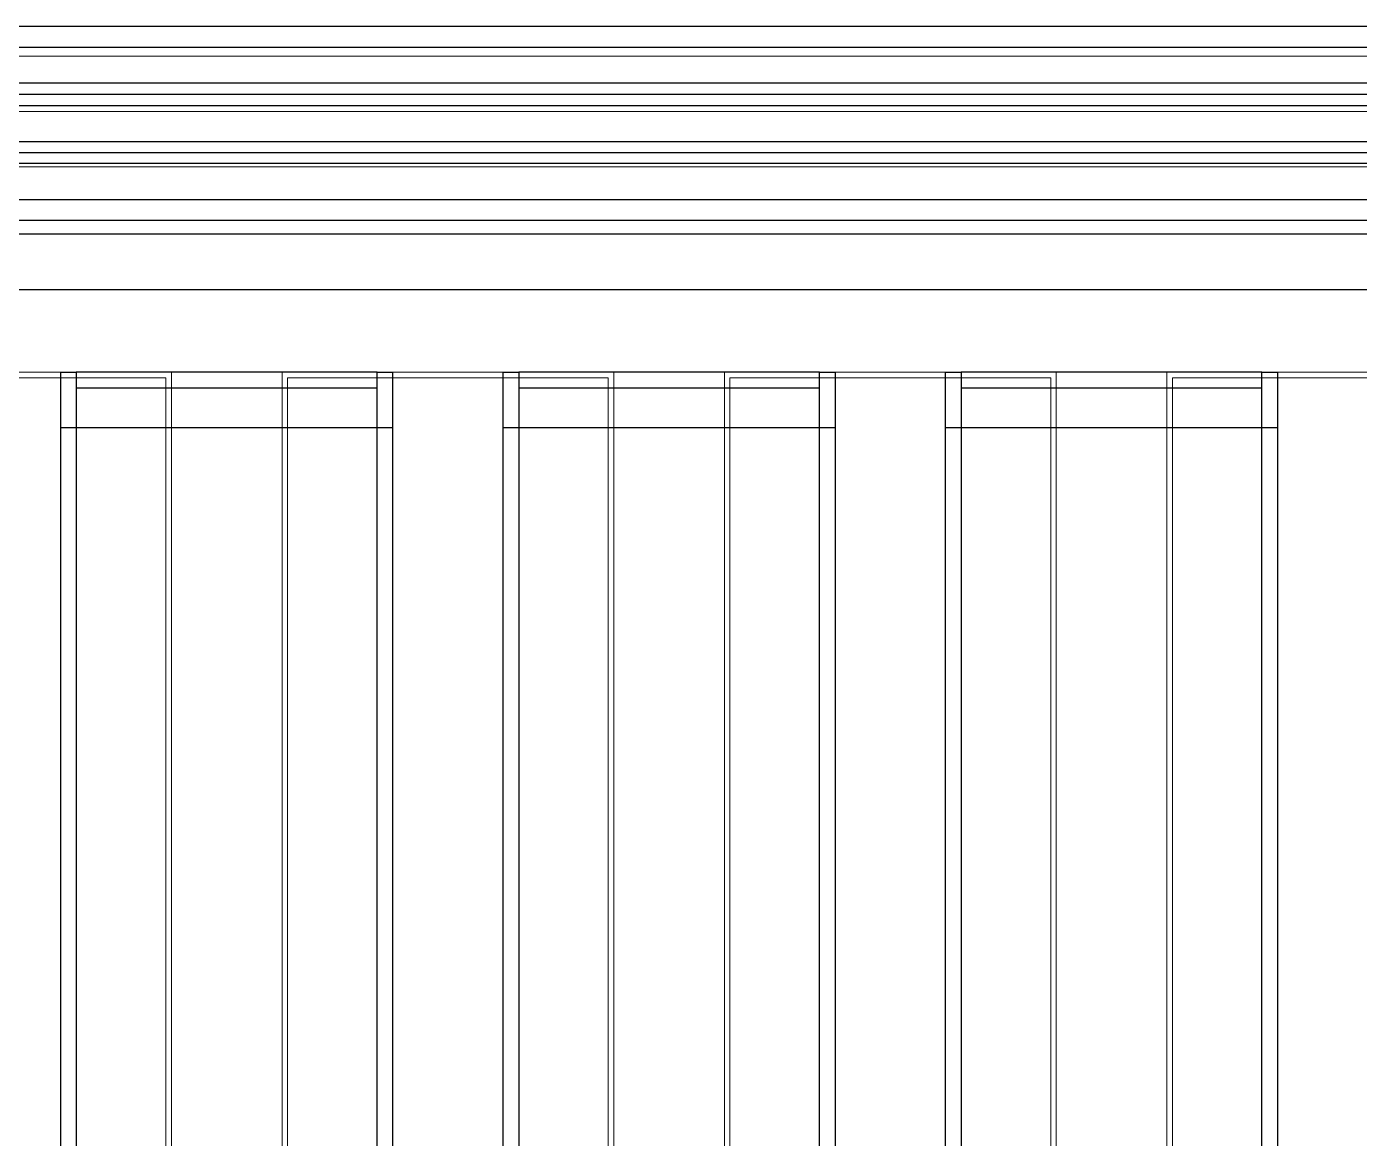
# Model space of a CAD drawing. Header units: millimetres. Extents: x 813027 to 1148939, y -931049 to -10.
# Drawn here: x 894759 to 895964, y -112903 to -111898 of the extents above; entities that cross this region are included whole.
import ezdxf

# ---------------------------------------------------------------- set-up
doc = ezdxf.new("R2010")
doc.units = ezdxf.units.MM
for name, color, linetype in [('000 - WIPEOUT', 250, 'Continuous'), ('001 - ASCESSORIES', 1, 'Continuous'), ('A04_TUBE SERIES', 2, 'Continuous'), ('A11_ALU.SOLID SHEET', 7, 'Continuous')]:
    doc.layers.add(name, color=color, linetype=linetype)
doc.layers.add('A-GLAZ-CURT', color=2, linetype='Continuous', lineweight=9)

# ---------------------------------------------------------------- blocks, each defined once
blk = doc.blocks.new('DPA_CP_Metal Ceiling Panel - Vertical Panel with Gap-13988918-4160 - LOWER PLATFORM LEVEL - REFLECTED CEILING GENERAL PLAN')
at = {"layer": 'A-GLAZ-CURT'}
for p, q in [((994596.3, -114111.8), (994596.3, -112211.8)), ((994596.3, -112211.8), (994896.3, -112211.8)), ((994596.3, -114111.8), (994596.3, -112211.8)), ((994596.3, -112211.8), (994896.3, -112211.8)), ((994896.3, -112211.8), (994596.3, -112211.8)), ((994596.3, -112211.8), (994596.3, -114111.8)), ((994896.3, -112211.8), (994596.3, -112211.8)), ((994596.3, -112211.8), (994596.3, -114111.8)), ((994596.3, -114111.8), (994596.3, -112211.8)), ((994596.3, -112211.8), (994896.3, -112211.8)), ((994601.3, -114106.8), (994601.3, -112216.8)), ((994601.3, -112216.8), (994891.3, -112216.8)), ((994891.3, -112216.8), (994891.3, -114106.8)), ((994896.3, -114111.8), (994896.3, -112211.8)), ((994896.3, -112211.8), (994896.3, -114111.8)), ((994896.3, -114111.8), (994896.3, -112211.8)), ((994896.3, -114111.8), (994896.3, -112211.8)), ((994896.3, -112211.8), (994896.3, -114111.8)), ((994601.3, -114106.8), (994891.3, -114106.8)), ((994596.3, -114111.8), (994896.3, -114111.8)), ((994896.3, -114111.8), (994596.3, -114111.8)), ((994596.3, -114111.8), (994896.3, -114111.8)), ((994596.3, -114111.8), (994896.3, -114111.8)), ((994896.3, -114111.8), (994596.3, -114111.8))]:
    blk.add_line(p, q, dxfattribs=at)
blk = doc.blocks.new('DPA_CP_Metal Ceiling Air Supply - Linear Diffuser Air Supply-14762131-4160 - LOWER PLATFORM LEVEL - REFLECTED CEILING GENERAL PLAN')
at = {"layer": 'A-GLAZ-CURT'}
h = blk.add_hatch(dxfattribs=at)
h.set_pattern_fill('FP_13', color=256, style=0, pattern_type=2)
h.set_pattern_definition([(180, (909396.33, -109824.28), (6e-15, 50), [])])
h.paths.add_polyline_path([(908676.3, -109874.3), (910116.3, -109874.3), (910116.3, -109699.3), (908676.3, -109699.3)])
for p, q in [((910116.3, -109699.3), (908676.3, -109699.3)), ((908676.3, -109699.3), (910116.3, -109699.3)), ((908676.3, -109699.3), (910116.3, -109699.3)), ((910116.3, -109699.3), (908676.3, -109699.3)), ((908676.3, -109874.3), (910116.3, -109874.3)), ((910116.3, -109874.3), (908676.3, -109874.3)), ((910116.3, -109874.3), (908676.3, -109874.3)), ((908676.3, -109874.3), (910116.3, -109874.3)), ((908601.3, -109924.3), (910191.3, -109924.3)), ((910191.3, -109924.3), (908601.3, -109924.3)), ((908601.3, -109924.3), (910191.3, -109924.3)), ((908601.3, -109924.3), (910191.3, -109924.3)), ((910191.3, -109924.3), (908601.3, -109924.3)), ((908606.3, -109919.3), (910186.3, -109919.3))]:
    blk.add_line(p, q, dxfattribs=at)
blk = doc.blocks.new('C-2-PP21-AR-4160-01-B_20250829-084021_EXCL')
at = {"layer": 'A-GLAZ-CURT'}
blk.add_blockref('DPA_CP_Metal Ceiling Air Supply - Linear Diffuser Air Supply-14762131-4160 - LOWER PLATFORM LEVEL - REFLECTED CEILING GENERAL PLAN', (-1061096.3, 103141.8), dxfattribs=at)
at = {"layer": 'A-GLAZ-CURT', "rotation": 180}
for p in [(842396.3, -120981.8), (842796.3, -120981.8), (843196.3, -120981.8), (843596.3, -120981.8)]:
    blk.add_blockref('DPA_CP_Metal Ceiling Panel - Vertical Panel with Gap-13988918-4160 - LOWER PLATFORM LEVEL - REFLECTED CEILING GENERAL PLAN', p, dxfattribs=at)
blk = doc.blocks.new('*U484')
at = {"layer": '001 - ASCESSORIES', "color": 0, "linetype": 'ByBlock'}
blk.add_lwpolyline([(800, 87.5), (-800, 87.5), (-800, -87.5), (800, -87.5)], close=True, dxfattribs=at)
at = {"layer": '001 - ASCESSORIES', "linetype": 'ByBlock'}
for points in [[(-781.5, 69), (781.5, 69), (781.5, -69), (-781.5, -69)], [(781.5, 36.3), (-781.5, 36.3), (-781.5, 16.3), (781.5, 16.3)], [(-781.5, -16.3), (781.5, -16.3), (781.5, -36.3), (-781.5, -36.3)]]:
    blk.add_lwpolyline(points, close=True, dxfattribs=at)
for points in [[(781.5, 26.3), (-781.5, 26.3)], [(-781.5, -26.3), (781.5, -26.3)]]:
    blk.add_lwpolyline(points, dxfattribs=at)
blk = doc.blocks.new('*U492')
blk.add_attdef('EXTR.OVL-LENGTH_', (-25, -59.1), '', height=5)
blk.add_wipeout([(-25, 0), (25, 0), (25, 134900), (-25, 134900)]).dxf.layer = '000 - WIPEOUT'
at = {"layer": 'A04_TUBE SERIES', "color": 0}
blk.add_lwpolyline([(-25, 0), (25, 0), (25, 134900), (-25, 134900)], close=True, dxfattribs=at)
blk = doc.blocks.new('*U515')
for p, q in [((900, 65350), (900, 65050)), ((900, 64950), (900, 64650)), ((900, 64550), (900, 64250))]:
    blk.add_line(p, q)
at = {"layer": 'A11_ALU.SOLID SHEET', "color": 0}
for points in [[(-950, 65350), (950, 65350), (950, 65336), (-950, 65336)], [(950, 65336), (936, 65336), (936, 65064), (950, 65064)], [(-950, 65064), (950, 65064), (950, 65050), (-950, 65050)], [(-950, 64950), (950, 64950), (950, 64936), (-950, 64936)], [(950, 64936), (936, 64936), (936, 64664), (950, 64664)], [(-950, 64664), (950, 64664), (950, 64650), (-950, 64650)], [(-950, 64550), (950, 64550), (950, 64536), (-950, 64536)], [(950, 64536), (936, 64536), (936, 64264), (950, 64264)], [(-950, 64264), (950, 64264), (950, 64250), (-950, 64250)]]:
    blk.add_lwpolyline(points, close=True, dxfattribs=at)
blk = doc.blocks.new('C-2-PP21-AR-4160-01-B_20250829-084416_NEWCL')
blk.add_blockref('*U484', (-151700, -6645))
for name, p, rotation in [('*U492', (-154400, -6770), 270), ('*U515', (-86950, -7820), 90)]:
    blk.add_blockref(name, p, dxfattribs=dict(rotation=rotation))

msp = doc.modelspace()

# ---------------------------------------------------------------- block references
msp.add_blockref('C-2-PP21-AR-4160-01-B_20250829-084021_EXCL', (1047090, -105340))

# ---------------------------------------------------------------- next in the draw order: block references
msp.add_blockref('C-2-PP21-AR-4160-01-B_20250829-084416_NEWCL', (1047090, -105340))

doc.saveas('drawing.dxf')
